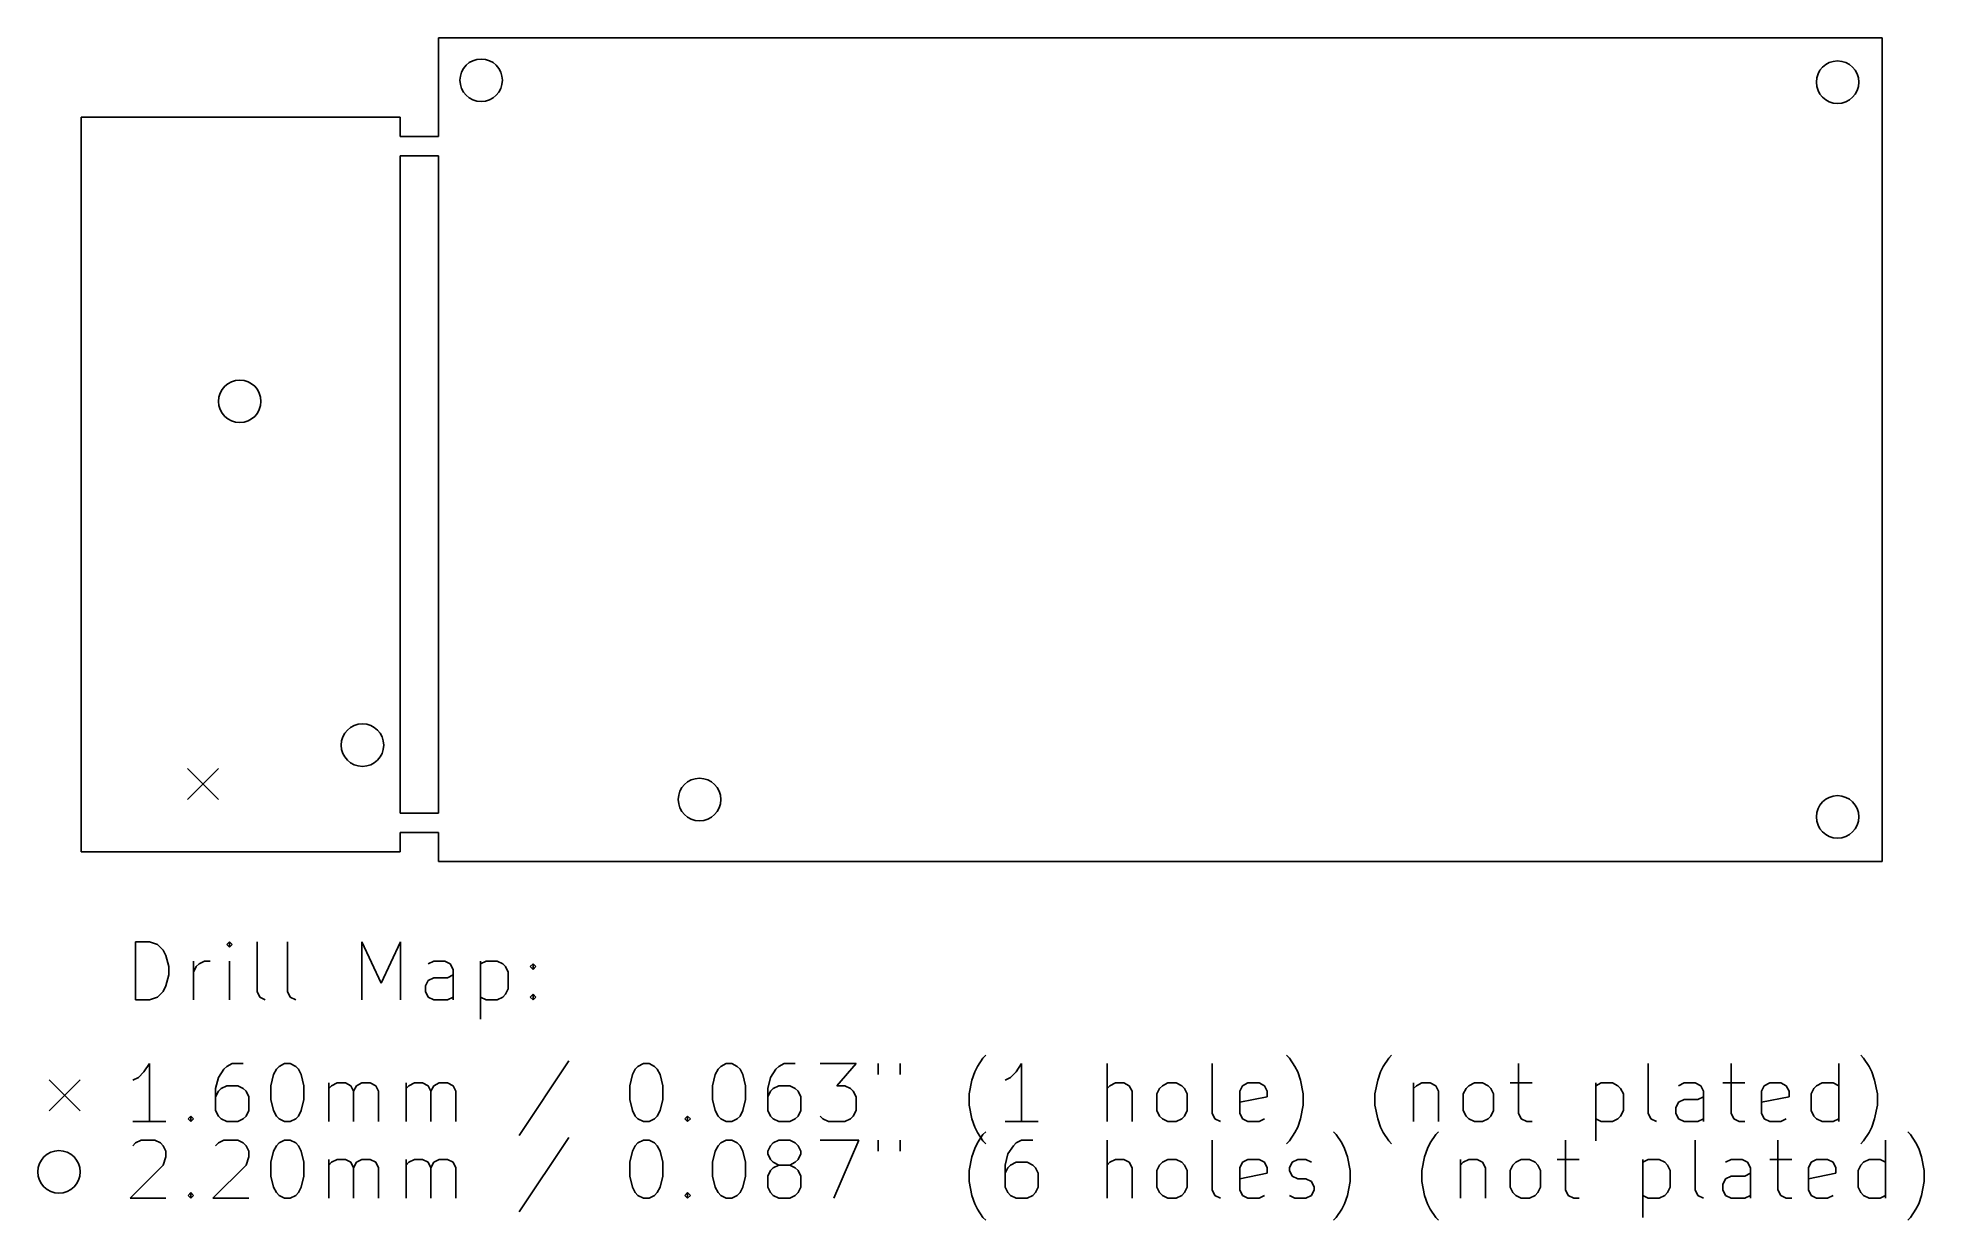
# Model space of a CAD drawing. Extents: x 169.2 to 266.9, y -95.1 to -33.9.
import ezdxf

# ---------------------------------------------------------------- set-up
doc = ezdxf.new("R2010")
doc.units = 0
doc.layers.add('BLACK', color=7, linetype='CONTINUOUS')

msp = doc.modelspace()

# ---------------------------------------------------------------- linework, layer by layer
at = {"layer": 'BLACK', "linetype": 'CONTINUOUS'}
for p, q in [((190, -33.9), (263.8, -33.9)), ((190, -39), (190, -33.9)), ((263.8, -33.9), (264.7, -33.9)), ((264.7, -33.9), (264.7, -76.5)), ((171.5, -38), (188, -38)), ((171.5, -76), (171.5, -38)), ((188, -38), (188, -39)), ((188, -39), (190, -39)), ((190, -40), (188, -40)), ((188, -40), (188, -74)), ((190, -74), (190, -40)), ((177, -71.7), (178.6, -73.3)), ((178.6, -71.7), (177, -73.3)), ((188, -74), (190, -74)), ((188, -75), (188, -76)), ((190, -75), (188, -75)), ((190, -76.5), (190, -75)), ((188, -76), (171.5, -76)), ((264.7, -76.5), (190, -76.5)), ((174.314, -83.6571), (174.314, -80.6571)), ((174.314, -80.6571), (175.029, -80.6571)), ((175.029, -80.6571), (175.457, -80.8)), ((175.457, -80.8), (175.743, -81.0857)), ((179.171, -80.6571), (179.029, -80.8)), ((179.029, -80.8), (179.171, -80.9429)), ((179.314, -80.8), (179.171, -80.6571)), ((179.171, -80.6571), (179.171, -80.9429)), ((179.171, -80.9429), (179.314, -80.8)), ((180.6, -83.2286), (180.6, -80.6571)), ((182.171, -83.2286), (182.171, -80.6571)), ((186.029, -83.6571), (186.029, -80.6571)), ((186.029, -80.6571), (187.029, -82.8)), ((187.029, -82.8), (188.029, -80.6571)), ((188.029, -80.6571), (188.029, -83.6571)), ((175.743, -81.0857), (175.886, -81.3714)), ((175.886, -81.3714), (176.029, -81.9429)), ((176.029, -81.9429), (176.029, -82.3714)), ((177.314, -83.6571), (177.314, -81.6571)), ((177.314, -82.2286), (177.457, -81.9429)), ((177.457, -81.9429), (177.6, -81.8)), ((177.6, -81.8), (177.886, -81.6571)), ((177.886, -81.6571), (178.171, -81.6571)), ((179.171, -83.6571), (179.171, -81.6571)), ((189.743, -81.6571), (189.457, -81.8)), ((190.314, -81.6571), (189.743, -81.6571)), ((190.6, -81.8), (190.314, -81.6571)), ((190.743, -82.0857), (190.6, -81.8)), ((192.171, -81.6571), (192.171, -84.6571)), ((192.171, -81.8), (192.457, -81.6571)), ((192.457, -81.6571), (193.029, -81.6571)), ((193.029, -81.6571), (193.314, -81.8)), ((193.314, -81.8), (193.457, -81.9429)), ((193.457, -81.9429), (193.6, -82.2286)), ((194.743, -81.9429), (194.886, -81.8)), ((194.886, -82.0857), (194.743, -81.9429)), ((194.886, -81.8), (195.029, -81.9429)), ((194.886, -81.8), (194.886, -82.0857)), ((195.029, -81.9429), (194.886, -82.0857)), ((175.886, -82.9429), (175.743, -83.2286)), ((176.029, -82.3714), (175.886, -82.9429)), ((189.314, -82.9429), (189.457, -82.6571)), ((189.314, -83.2286), (189.314, -82.9429)), ((189.457, -82.6571), (189.743, -82.5143)), ((189.743, -82.5143), (190.457, -82.5143)), ((190.457, -82.5143), (190.743, -82.3714)), ((190.743, -83.6571), (190.743, -82.0857)), ((193.6, -82.2286), (193.6, -83.0857)), ((175.029, -83.6571), (174.314, -83.6571)), ((175.457, -83.5143), (175.029, -83.6571)), ((175.743, -83.2286), (175.457, -83.5143)), ((180.743, -83.5143), (180.6, -83.2286)), ((181.029, -83.6571), (180.743, -83.5143)), ((182.314, -83.5143), (182.171, -83.2286)), ((182.6, -83.6571), (182.314, -83.5143)), ((189.457, -83.5143), (189.314, -83.2286)), ((189.743, -83.6571), (189.457, -83.5143)), ((190.457, -83.6571), (189.743, -83.6571)), ((190.743, -83.5143), (190.457, -83.6571)), ((192.457, -83.6571), (192.171, -83.5143)), ((193.029, -83.6571), (192.457, -83.6571)), ((193.314, -83.5143), (193.029, -83.6571)), ((193.457, -83.3714), (193.314, -83.5143)), ((193.6, -83.0857), (193.457, -83.3714)), ((194.743, -83.5143), (194.886, -83.3714)), ((194.886, -83.6571), (194.743, -83.5143)), ((194.886, -83.3714), (195.029, -83.5143)), ((194.886, -83.3714), (194.886, -83.6571)), ((195.029, -83.5143), (194.886, -83.6571)), ((196.743, -86.8143), (194.171, -90.6714)), ((217.886, -87.1), (218.171, -86.6714)), ((218.171, -86.6714), (218.314, -86.5286)), ((234.029, -86.6714), (233.886, -86.5286)), ((234.314, -87.1), (234.029, -86.6714)), ((238.886, -87.1), (239.171, -86.6714)), ((239.171, -86.6714), (239.314, -86.5286)), ((263.743, -86.6714), (263.6, -86.5286)), ((264.029, -87.1), (263.743, -86.6714)), ((169.85, -87.8), (171.45, -89.4)), ((171.45, -87.8), (169.85, -89.4)), ((174.457, -87.6714), (174.171, -87.8143)), ((174.743, -87.3857), (174.457, -87.6714)), ((175.029, -86.9571), (174.743, -87.3857)), ((175.029, -89.9571), (175.029, -86.9571)), ((178.6, -87.6714), (178.457, -88.2429)), ((178.886, -87.2429), (178.6, -87.6714)), ((179.029, -87.1), (178.886, -87.2429)), ((179.314, -86.9571), (179.029, -87.1)), ((179.886, -86.9571), (179.314, -86.9571)), ((181.314, -88.1), (181.457, -87.5286)), ((181.457, -87.5286), (181.6, -87.2429)), ((181.6, -87.2429), (181.743, -87.1)), ((181.743, -87.1), (182.029, -86.9571)), ((182.029, -86.9571), (182.314, -86.9571)), ((182.314, -86.9571), (182.6, -87.1)), ((182.6, -87.1), (182.743, -87.2429)), ((182.743, -87.2429), (182.886, -87.5286)), ((182.886, -87.5286), (183.029, -88.1)), ((199.886, -88.1), (200.029, -87.5286)), ((200.029, -87.5286), (200.171, -87.2429)), ((200.171, -87.2429), (200.314, -87.1)), ((200.314, -87.1), (200.6, -86.9571)), ((200.6, -86.9571), (200.886, -86.9571)), ((200.886, -86.9571), (201.171, -87.1)), ((201.171, -87.1), (201.314, -87.2429)), ((201.314, -87.2429), (201.457, -87.5286)), ((201.457, -87.5286), (201.6, -88.1)), ((204.171, -88.1), (204.314, -87.5286)), ((204.314, -87.5286), (204.457, -87.2429)), ((204.457, -87.2429), (204.6, -87.1)), ((204.6, -87.1), (204.886, -86.9571)), ((204.886, -86.9571), (205.171, -86.9571)), ((205.171, -86.9571), (205.457, -87.1)), ((205.457, -87.1), (205.6, -87.2429)), ((205.6, -87.2429), (205.743, -87.5286)), ((205.743, -87.5286), (205.886, -88.1)), ((207.171, -87.6714), (207.029, -88.2429)), ((207.457, -87.2429), (207.171, -87.6714)), ((207.6, -87.1), (207.457, -87.2429)), ((207.886, -86.9571), (207.6, -87.1)), ((208.457, -86.9571), (207.886, -86.9571)), ((209.743, -86.9571), (211.6, -86.9571)), ((211.6, -86.9571), (210.6, -88.1)), ((212.743, -86.9571), (212.743, -87.5286)), ((213.886, -86.9571), (213.886, -87.5286)), ((217.457, -88.5286), (217.6, -87.8143)), ((217.6, -87.8143), (217.743, -87.3857)), ((217.743, -87.3857), (217.886, -87.1)), ((219.6, -87.6714), (219.314, -87.8143)), ((219.886, -87.3857), (219.6, -87.6714)), ((220.171, -86.9571), (219.886, -87.3857)), ((220.171, -89.9571), (220.171, -86.9571)), ((224.6, -89.9571), (224.6, -86.9571)), ((230.029, -89.5286), (230.029, -86.9571)), ((234.457, -87.3857), (234.314, -87.1)), ((234.6, -87.8143), (234.457, -87.3857)), ((234.743, -88.5286), (234.6, -87.8143)), ((238.457, -88.5286), (238.6, -87.8143)), ((238.6, -87.8143), (238.743, -87.3857)), ((238.743, -87.3857), (238.886, -87.1)), ((245.886, -86.9571), (245.886, -89.5286)), ((252.6, -89.5286), (252.6, -86.9571)), ((256.886, -86.9571), (256.886, -89.5286)), ((262.457, -89.9571), (262.457, -86.9571)), ((264.171, -87.3857), (264.029, -87.1)), ((264.314, -87.8143), (264.171, -87.3857)), ((264.457, -88.5286), (264.314, -87.8143)), ((178.457, -88.2429), (178.457, -89.3857)), ((178.6, -88.3857), (178.457, -88.6714)), ((178.743, -88.2429), (178.6, -88.3857)), ((179.029, -88.1), (178.743, -88.2429)), ((179.6, -88.1), (179.029, -88.1)), ((179.886, -88.2429), (179.6, -88.1)), ((180.029, -88.3857), (179.886, -88.2429)), ((180.171, -88.6714), (180.029, -88.3857)), ((180.171, -89.3857), (180.171, -88.6714)), ((181.314, -88.8143), (181.314, -88.1)), ((181.457, -89.3857), (181.314, -88.8143)), ((183.029, -88.8143), (182.886, -89.3857)), ((183.029, -88.1), (183.029, -88.8143)), ((184.314, -89.9571), (184.314, -87.9571)), ((184.314, -88.2429), (184.457, -88.1)), ((184.457, -88.1), (184.743, -87.9571)), ((184.743, -87.9571), (185.171, -87.9571)), ((185.171, -87.9571), (185.457, -88.1)), ((185.457, -88.1), (185.6, -88.3857)), ((185.6, -88.3857), (185.743, -88.1)), ((185.6, -88.3857), (185.6, -89.9571)), ((185.743, -88.1), (186.029, -87.9571)), ((186.029, -87.9571), (186.457, -87.9571)), ((186.457, -87.9571), (186.743, -88.1)), ((186.743, -88.1), (186.886, -88.3857)), ((186.886, -88.3857), (186.886, -89.9571)), ((188.314, -89.9571), (188.314, -87.9571)), ((188.314, -88.2429), (188.457, -88.1)), ((188.457, -88.1), (188.743, -87.9571)), ((188.743, -87.9571), (189.171, -87.9571)), ((189.171, -87.9571), (189.457, -88.1)), ((189.457, -88.1), (189.6, -88.3857)), ((189.6, -88.3857), (189.743, -88.1)), ((189.6, -88.3857), (189.6, -89.9571)), ((189.743, -88.1), (190.029, -87.9571)), ((190.029, -87.9571), (190.457, -87.9571)), ((190.457, -87.9571), (190.743, -88.1)), ((190.743, -88.1), (190.886, -88.3857)), ((190.886, -88.3857), (190.886, -89.9571)), ((199.886, -88.8143), (199.886, -88.1)), ((200.029, -89.3857), (199.886, -88.8143)), ((201.6, -88.8143), (201.457, -89.3857)), ((201.6, -88.1), (201.6, -88.8143)), ((204.171, -88.8143), (204.171, -88.1)), ((204.314, -89.3857), (204.171, -88.8143)), ((205.886, -88.8143), (205.743, -89.3857)), ((205.886, -88.1), (205.886, -88.8143)), ((207.029, -88.2429), (207.029, -89.3857)), ((207.171, -88.3857), (207.029, -88.6714)), ((207.314, -88.2429), (207.171, -88.3857)), ((207.6, -88.1), (207.314, -88.2429)), ((208.171, -88.1), (207.6, -88.1)), ((208.457, -88.2429), (208.171, -88.1)), ((208.6, -88.3857), (208.457, -88.2429)), ((208.743, -88.6714), (208.6, -88.3857)), ((208.743, -89.3857), (208.743, -88.6714)), ((210.6, -88.1), (211.029, -88.1)), ((211.029, -88.1), (211.314, -88.2429)), ((211.314, -88.2429), (211.457, -88.3857)), ((211.457, -88.3857), (211.6, -88.6714)), ((211.6, -88.6714), (211.6, -89.3857)), ((217.457, -89.1), (217.457, -88.5286)), ((224.743, -88.1), (224.6, -88.2429)), ((225.029, -87.9571), (224.743, -88.1)), ((225.457, -87.9571), (225.029, -87.9571)), ((225.743, -88.1), (225.457, -87.9571)), ((225.886, -88.3857), (225.743, -88.1)), ((225.886, -89.9571), (225.886, -88.3857)), ((227.171, -88.5286), (227.314, -88.2429)), ((227.171, -89.3857), (227.171, -88.5286)), ((227.314, -88.2429), (227.457, -88.1)), ((227.457, -88.1), (227.743, -87.9571)), ((227.743, -87.9571), (228.171, -87.9571)), ((228.171, -87.9571), (228.457, -88.1)), ((228.457, -88.1), (228.6, -88.2429)), ((228.6, -88.2429), (228.743, -88.5286)), ((228.743, -88.5286), (228.743, -89.3857)), ((231.457, -88.3857), (231.6, -88.1)), ((231.457, -89.5286), (231.457, -88.3857)), ((232.886, -88.6714), (231.457, -88.9571)), ((231.6, -88.1), (231.886, -87.9571)), ((231.886, -87.9571), (232.457, -87.9571)), ((232.457, -87.9571), (232.743, -88.1)), ((232.743, -88.1), (232.886, -88.3857)), ((232.886, -88.3857), (232.886, -88.6714)), ((234.743, -89.1), (234.743, -88.5286)), ((238.457, -89.1), (238.457, -88.5286)), ((240.457, -87.9571), (240.457, -89.9571)), ((240.457, -88.2429), (240.6, -88.1)), ((240.6, -88.1), (240.886, -87.9571)), ((240.886, -87.9571), (241.314, -87.9571)), ((241.314, -87.9571), (241.6, -88.1)), ((241.6, -88.1), (241.743, -88.3857)), ((241.743, -88.3857), (241.743, -89.9571)), ((243.029, -88.5286), (243.171, -88.2429)), ((243.029, -89.3857), (243.029, -88.5286)), ((243.171, -88.2429), (243.314, -88.1)), ((243.314, -88.1), (243.6, -87.9571)), ((243.6, -87.9571), (244.029, -87.9571)), ((244.029, -87.9571), (244.314, -88.1)), ((244.314, -88.1), (244.457, -88.2429)), ((244.457, -88.2429), (244.6, -88.5286)), ((244.6, -88.5286), (244.6, -89.3857)), ((245.457, -87.9571), (246.6, -87.9571)), ((249.886, -87.9571), (249.886, -90.9571)), ((249.886, -88.1), (250.171, -87.9571)), ((250.171, -87.9571), (250.743, -87.9571)), ((250.743, -87.9571), (251.029, -88.1)), ((251.029, -88.1), (251.171, -88.2429)), ((251.171, -88.2429), (251.314, -88.5286)), ((251.314, -88.5286), (251.314, -89.3857)), ((254.457, -87.9571), (254.171, -88.1)), ((254.171, -88.9571), (254.457, -88.8143)), ((255.029, -87.9571), (254.457, -87.9571)), ((254.457, -88.8143), (255.171, -88.8143)), ((255.314, -88.1), (255.029, -87.9571)), ((255.171, -88.8143), (255.457, -88.6714)), ((255.457, -88.3857), (255.314, -88.1)), ((255.457, -89.9571), (255.457, -88.3857)), ((256.457, -87.9571), (257.6, -87.9571)), ((258.457, -88.3857), (258.6, -88.1)), ((258.457, -89.5286), (258.457, -88.3857)), ((259.886, -88.6714), (258.457, -88.9571)), ((258.6, -88.1), (258.886, -87.9571)), ((258.886, -87.9571), (259.457, -87.9571)), ((259.457, -87.9571), (259.743, -88.1)), ((259.743, -88.1), (259.886, -88.3857)), ((259.886, -88.3857), (259.886, -88.6714)), ((261.029, -88.5286), (261.171, -88.2429)), ((261.029, -89.3857), (261.029, -88.5286)), ((261.171, -88.2429), (261.314, -88.1)), ((261.314, -88.1), (261.6, -87.9571)), ((261.6, -87.9571), (262.171, -87.9571)), ((262.171, -87.9571), (262.457, -88.1)), ((264.457, -89.1), (264.457, -88.5286)), ((177.029, -89.8143), (177.171, -89.6714)), ((177.171, -89.9571), (177.029, -89.8143)), ((177.171, -89.6714), (177.314, -89.8143)), ((177.171, -89.6714), (177.171, -89.9571)), ((177.314, -89.8143), (177.171, -89.9571)), ((178.457, -89.3857), (178.6, -89.6714)), ((178.6, -89.6714), (178.743, -89.8143)), ((178.743, -89.8143), (179.029, -89.9571)), ((179.6, -89.9571), (179.886, -89.8143)), ((179.886, -89.8143), (180.029, -89.6714)), ((180.029, -89.6714), (180.171, -89.3857)), ((181.6, -89.6714), (181.457, -89.3857)), ((181.743, -89.8143), (181.6, -89.6714)), ((182.029, -89.9571), (181.743, -89.8143)), ((182.6, -89.8143), (182.314, -89.9571)), ((182.743, -89.6714), (182.6, -89.8143)), ((182.886, -89.3857), (182.743, -89.6714)), ((200.171, -89.6714), (200.029, -89.3857)), ((200.314, -89.8143), (200.171, -89.6714)), ((200.6, -89.9571), (200.314, -89.8143)), ((201.171, -89.8143), (200.886, -89.9571)), ((201.314, -89.6714), (201.171, -89.8143)), ((201.457, -89.3857), (201.314, -89.6714)), ((202.743, -89.8143), (202.886, -89.6714)), ((202.886, -89.9571), (202.743, -89.8143)), ((202.886, -89.6714), (203.029, -89.8143)), ((202.886, -89.6714), (202.886, -89.9571)), ((203.029, -89.8143), (202.886, -89.9571)), ((204.457, -89.6714), (204.314, -89.3857)), ((204.6, -89.8143), (204.457, -89.6714)), ((204.886, -89.9571), (204.6, -89.8143)), ((205.457, -89.8143), (205.171, -89.9571)), ((205.6, -89.6714), (205.457, -89.8143)), ((205.743, -89.3857), (205.6, -89.6714)), ((207.029, -89.3857), (207.171, -89.6714)), ((207.171, -89.6714), (207.314, -89.8143)), ((207.314, -89.8143), (207.6, -89.9571)), ((208.171, -89.9571), (208.457, -89.8143)), ((208.457, -89.8143), (208.6, -89.6714)), ((208.6, -89.6714), (208.743, -89.3857)), ((209.886, -89.8143), (209.743, -89.6714)), ((210.171, -89.9571), (209.886, -89.8143)), ((211.314, -89.8143), (211.029, -89.9571)), ((211.457, -89.6714), (211.314, -89.8143)), ((211.6, -89.3857), (211.457, -89.6714)), ((217.6, -89.8143), (217.457, -89.1)), ((217.743, -90.2429), (217.6, -89.8143)), ((227.314, -89.6714), (227.171, -89.3857)), ((227.457, -89.8143), (227.314, -89.6714)), ((227.743, -89.9571), (227.457, -89.8143)), ((228.457, -89.8143), (228.171, -89.9571)), ((228.6, -89.6714), (228.457, -89.8143)), ((228.743, -89.3857), (228.6, -89.6714)), ((230.171, -89.8143), (230.029, -89.5286)), ((230.457, -89.9571), (230.171, -89.8143)), ((231.6, -89.8143), (231.457, -89.5286)), ((231.886, -89.9571), (231.6, -89.8143)), ((232.743, -89.8143), (232.457, -89.9571)), ((234.457, -90.2429), (234.6, -89.8143)), ((234.6, -89.8143), (234.743, -89.1)), ((238.6, -89.8143), (238.457, -89.1)), ((238.743, -90.2429), (238.6, -89.8143)), ((243.171, -89.6714), (243.029, -89.3857)), ((243.314, -89.8143), (243.171, -89.6714)), ((243.6, -89.9571), (243.314, -89.8143)), ((244.314, -89.8143), (244.029, -89.9571)), ((244.457, -89.6714), (244.314, -89.8143)), ((244.6, -89.3857), (244.457, -89.6714)), ((245.886, -89.5286), (246.029, -89.8143)), ((246.029, -89.8143), (246.314, -89.9571)), ((250.171, -89.9571), (249.886, -89.8143)), ((251.029, -89.8143), (250.743, -89.9571)), ((251.171, -89.6714), (251.029, -89.8143)), ((251.314, -89.3857), (251.171, -89.6714)), ((252.743, -89.8143), (252.6, -89.5286)), ((253.029, -89.9571), (252.743, -89.8143)), ((254.029, -89.2429), (254.171, -88.9571)), ((254.029, -89.5286), (254.029, -89.2429)), ((254.171, -89.8143), (254.029, -89.5286)), ((254.457, -89.9571), (254.171, -89.8143)), ((255.457, -89.8143), (255.171, -89.9571)), ((256.886, -89.5286), (257.029, -89.8143)), ((257.029, -89.8143), (257.314, -89.9571)), ((258.6, -89.8143), (258.457, -89.5286)), ((258.886, -89.9571), (258.6, -89.8143)), ((259.743, -89.8143), (259.457, -89.9571)), ((261.171, -89.6714), (261.029, -89.3857)), ((261.314, -89.8143), (261.171, -89.6714)), ((261.6, -89.9571), (261.314, -89.8143)), ((262.457, -89.8143), (262.171, -89.9571)), ((264.171, -90.2429), (264.314, -89.8143)), ((264.314, -89.8143), (264.457, -89.1)), ((175.886, -89.9571), (174.171, -89.9571)), ((179.029, -89.9571), (179.6, -89.9571)), ((182.314, -89.9571), (182.029, -89.9571)), ((196.743, -90.7743), (194.171, -94.6314)), ((200.886, -89.9571), (200.6, -89.9571)), ((205.171, -89.9571), (204.886, -89.9571)), ((207.6, -89.9571), (208.171, -89.9571)), ((211.029, -89.9571), (210.171, -89.9571)), ((217.886, -90.5286), (217.743, -90.2429)), ((218.171, -90.9571), (217.886, -90.5286)), ((217.886, -91.06), (218.171, -90.6314)), ((218.171, -90.6314), (218.314, -90.4886)), ((221.029, -89.9571), (219.314, -89.9571)), ((228.171, -89.9571), (227.743, -89.9571)), ((232.457, -89.9571), (231.886, -89.9571)), ((234.029, -90.9571), (234.314, -90.5286)), ((234.314, -90.5286), (234.457, -90.2429)), ((236.457, -90.6314), (236.314, -90.4886)), ((236.743, -91.06), (236.457, -90.6314)), ((238.886, -90.5286), (238.743, -90.2429)), ((239.171, -90.9571), (238.886, -90.5286)), ((241.314, -91.06), (241.6, -90.6314)), ((241.6, -90.6314), (241.743, -90.4886)), ((244.029, -89.9571), (243.6, -89.9571)), ((246.314, -89.9571), (246.6, -89.9571)), ((250.743, -89.9571), (250.171, -89.9571)), ((255.171, -89.9571), (254.457, -89.9571)), ((257.314, -89.9571), (257.6, -89.9571)), ((259.457, -89.9571), (258.886, -89.9571)), ((262.171, -89.9571), (261.6, -89.9571)), ((263.743, -90.9571), (264.029, -90.5286)), ((264.029, -90.5286), (264.171, -90.2429)), ((266.171, -90.6314), (266.029, -90.4886)), ((266.457, -91.06), (266.171, -90.6314)), ((174.171, -91.2029), (174.314, -91.06)), ((174.314, -91.06), (174.6, -90.9171)), ((174.6, -90.9171), (175.314, -90.9171)), ((175.314, -90.9171), (175.6, -91.06)), ((175.6, -91.06), (175.743, -91.2029)), ((175.743, -91.2029), (175.886, -91.4886)), ((175.886, -91.7743), (175.743, -92.2029)), ((175.886, -91.4886), (175.886, -91.7743)), ((178.457, -91.2029), (178.6, -91.06)), ((178.6, -91.06), (178.886, -90.9171)), ((178.886, -90.9171), (179.6, -90.9171)), ((179.6, -90.9171), (179.886, -91.06)), ((179.886, -91.06), (180.029, -91.2029)), ((180.029, -91.2029), (180.171, -91.4886)), ((180.171, -91.7743), (180.029, -92.2029)), ((180.171, -91.4886), (180.171, -91.7743)), ((181.314, -92.06), (181.457, -91.4886)), ((181.457, -91.4886), (181.6, -91.2029)), ((181.6, -91.2029), (181.743, -91.06)), ((181.743, -91.06), (182.029, -90.9171)), ((182.029, -90.9171), (182.314, -90.9171)), ((182.314, -90.9171), (182.6, -91.06)), ((182.6, -91.06), (182.743, -91.2029)), ((182.743, -91.2029), (182.886, -91.4886)), ((182.886, -91.4886), (183.029, -92.06)), ((199.886, -92.06), (200.029, -91.4886)), ((200.029, -91.4886), (200.171, -91.2029)), ((200.171, -91.2029), (200.314, -91.06)), ((200.314, -91.06), (200.6, -90.9171)), ((200.6, -90.9171), (200.886, -90.9171)), ((200.886, -90.9171), (201.171, -91.06)), ((201.171, -91.06), (201.314, -91.2029)), ((201.314, -91.2029), (201.457, -91.4886)), ((201.457, -91.4886), (201.6, -92.06)), ((204.171, -92.06), (204.314, -91.4886)), ((204.314, -91.4886), (204.457, -91.2029)), ((204.457, -91.2029), (204.6, -91.06)), ((204.6, -91.06), (204.886, -90.9171)), ((204.886, -90.9171), (205.171, -90.9171)), ((205.171, -90.9171), (205.457, -91.06)), ((205.457, -91.06), (205.6, -91.2029)), ((205.6, -91.2029), (205.743, -91.4886)), ((205.743, -91.4886), (205.886, -92.06)), ((207.029, -91.4886), (207.171, -91.2029)), ((207.029, -91.6314), (207.029, -91.4886)), ((207.171, -91.9171), (207.029, -91.6314)), ((207.171, -91.2029), (207.314, -91.06)), ((207.314, -91.06), (207.6, -90.9171)), ((207.6, -90.9171), (208.171, -90.9171)), ((208.171, -90.9171), (208.457, -91.06)), ((208.457, -91.06), (208.6, -91.2029)), ((208.6, -91.2029), (208.743, -91.4886)), ((208.743, -91.6314), (208.6, -91.9171)), ((208.743, -91.4886), (208.743, -91.6314)), ((209.743, -90.9171), (211.743, -90.9171)), ((211.743, -90.9171), (210.457, -93.9171)), ((212.743, -90.9171), (212.743, -91.4886)), ((213.886, -90.9171), (213.886, -91.4886)), ((217.457, -92.4886), (217.6, -91.7743)), ((217.6, -91.7743), (217.743, -91.3457)), ((217.743, -91.3457), (217.886, -91.06)), ((218.314, -91.1), (218.171, -90.9571)), ((219.457, -91.6314), (219.314, -92.2029)), ((219.743, -91.2029), (219.457, -91.6314)), ((219.886, -91.06), (219.743, -91.2029)), ((220.171, -90.9171), (219.886, -91.06)), ((220.743, -90.9171), (220.171, -90.9171)), ((224.6, -93.9171), (224.6, -90.9171)), ((230.029, -93.4886), (230.029, -90.9171)), ((233.886, -91.1), (234.029, -90.9571)), ((236.886, -91.3457), (236.743, -91.06)), ((237.029, -91.7743), (236.886, -91.3457)), ((237.171, -92.4886), (237.029, -91.7743)), ((239.314, -91.1), (239.171, -90.9571)), ((240.886, -92.4886), (241.029, -91.7743)), ((241.029, -91.7743), (241.171, -91.3457)), ((241.171, -91.3457), (241.314, -91.06)), ((248.314, -90.9171), (248.314, -93.4886)), ((255.029, -93.4886), (255.029, -90.9171)), ((259.314, -90.9171), (259.314, -93.4886)), ((263.6, -91.1), (263.743, -90.9571)), ((264.886, -93.9171), (264.886, -90.9171)), ((266.6, -91.3457), (266.457, -91.06)), ((266.743, -91.7743), (266.6, -91.3457)), ((266.886, -92.4886), (266.743, -91.7743)), ((175.743, -92.2029), (174.029, -93.9171)), ((180.029, -92.2029), (178.314, -93.9171)), ((181.314, -92.7743), (181.314, -92.06)), ((183.029, -92.06), (183.029, -92.7743)), ((184.314, -93.9171), (184.314, -91.9171)), ((184.314, -92.2029), (184.457, -92.06)), ((184.457, -92.06), (184.743, -91.9171)), ((184.743, -91.9171), (185.171, -91.9171)), ((185.171, -91.9171), (185.457, -92.06)), ((185.457, -92.06), (185.6, -92.3457)), ((185.6, -92.3457), (185.743, -92.06)), ((185.6, -92.3457), (185.6, -93.9171)), ((185.743, -92.06), (186.029, -91.9171)), ((186.029, -91.9171), (186.457, -91.9171)), ((186.457, -91.9171), (186.743, -92.06)), ((186.743, -92.06), (186.886, -92.3457)), ((186.886, -92.3457), (186.886, -93.9171)), ((188.314, -93.9171), (188.314, -91.9171)), ((188.314, -92.2029), (188.457, -92.06)), ((188.457, -92.06), (188.743, -91.9171)), ((188.743, -91.9171), (189.171, -91.9171)), ((189.171, -91.9171), (189.457, -92.06)), ((189.457, -92.06), (189.6, -92.3457)), ((189.6, -92.3457), (189.743, -92.06)), ((189.6, -92.3457), (189.6, -93.9171)), ((189.743, -92.06), (190.029, -91.9171)), ((190.029, -91.9171), (190.457, -91.9171)), ((190.457, -91.9171), (190.743, -92.06)), ((190.743, -92.06), (190.886, -92.3457)), ((190.886, -92.3457), (190.886, -93.9171)), ((199.886, -92.7743), (199.886, -92.06)), ((201.6, -92.06), (201.6, -92.7743)), ((204.171, -92.7743), (204.171, -92.06)), ((205.886, -92.06), (205.886, -92.7743)), ((207.171, -92.4886), (207.029, -92.7743)), ((207.314, -92.06), (207.171, -91.9171)), ((207.314, -92.3457), (207.171, -92.4886)), ((207.6, -92.2029), (207.314, -92.06)), ((207.6, -92.2029), (207.314, -92.3457)), ((208.171, -92.2029), (207.6, -92.2029)), ((208.457, -92.06), (208.171, -92.2029)), ((208.457, -92.3457), (208.171, -92.2029)), ((208.6, -91.9171), (208.457, -92.06)), ((208.6, -92.4886), (208.457, -92.3457)), ((208.743, -92.7743), (208.6, -92.4886)), ((217.457, -93.06), (217.457, -92.4886)), ((219.314, -92.2029), (219.314, -93.3457)), ((219.457, -92.3457), (219.314, -92.6314)), ((219.6, -92.2029), (219.457, -92.3457)), ((219.886, -92.06), (219.6, -92.2029)), ((220.457, -92.06), (219.886, -92.06)), ((220.743, -92.2029), (220.457, -92.06)), ((220.886, -92.3457), (220.743, -92.2029)), ((221.029, -92.6314), (220.886, -92.3457)), ((221.029, -93.3457), (221.029, -92.6314)), ((224.743, -92.06), (224.6, -92.2029)), ((225.029, -91.9171), (224.743, -92.06)), ((225.457, -91.9171), (225.029, -91.9171)), ((225.743, -92.06), (225.457, -91.9171)), ((225.886, -92.3457), (225.743, -92.06)), ((225.886, -93.9171), (225.886, -92.3457)), ((227.171, -92.4886), (227.314, -92.2029)), ((227.171, -93.3457), (227.171, -92.4886)), ((227.314, -92.2029), (227.457, -92.06)), ((227.457, -92.06), (227.743, -91.9171)), ((227.743, -91.9171), (228.171, -91.9171)), ((228.171, -91.9171), (228.457, -92.06)), ((228.457, -92.06), (228.6, -92.2029)), ((228.6, -92.2029), (228.743, -92.4886)), ((228.743, -92.4886), (228.743, -93.3457)), ((231.457, -92.3457), (231.6, -92.06)), ((231.457, -93.4886), (231.457, -92.3457)), ((232.886, -92.6314), (231.457, -92.9171)), ((231.6, -92.06), (231.886, -91.9171)), ((231.886, -91.9171), (232.457, -91.9171)), ((232.457, -91.9171), (232.743, -92.06)), ((232.743, -92.06), (232.886, -92.3457)), ((232.886, -92.3457), (232.886, -92.6314)), ((234.029, -92.3457), (234.171, -92.06)), ((234.029, -92.4886), (234.029, -92.3457)), ((234.171, -92.7743), (234.029, -92.4886)), ((234.171, -92.06), (234.457, -91.9171)), ((234.457, -91.9171), (234.886, -91.9171)), ((234.886, -91.9171), (235.171, -92.06)), ((237.171, -93.06), (237.171, -92.4886)), ((240.886, -93.06), (240.886, -92.4886)), ((242.886, -91.9171), (242.886, -93.9171)), ((242.886, -92.2029), (243.029, -92.06)), ((243.029, -92.06), (243.314, -91.9171)), ((243.314, -91.9171), (243.743, -91.9171)), ((243.743, -91.9171), (244.029, -92.06)), ((244.029, -92.06), (244.171, -92.3457)), ((244.171, -92.3457), (244.171, -93.9171)), ((245.457, -92.4886), (245.6, -92.2029)), ((245.457, -93.3457), (245.457, -92.4886)), ((245.6, -92.2029), (245.743, -92.06)), ((245.743, -92.06), (246.029, -91.9171)), ((246.029, -91.9171), (246.457, -91.9171)), ((246.457, -91.9171), (246.743, -92.06)), ((246.743, -92.06), (246.886, -92.2029)), ((246.886, -92.2029), (247.029, -92.4886)), ((247.029, -92.4886), (247.029, -93.3457)), ((247.886, -91.9171), (249.029, -91.9171)), ((252.314, -91.9171), (252.314, -94.9171)), ((252.314, -92.06), (252.6, -91.9171)), ((252.6, -91.9171), (253.171, -91.9171)), ((253.171, -91.9171), (253.457, -92.06)), ((253.457, -92.06), (253.6, -92.2029)), ((253.6, -92.2029), (253.743, -92.4886)), ((253.743, -92.4886), (253.743, -93.3457)), ((256.886, -91.9171), (256.6, -92.06)), ((257.457, -91.9171), (256.886, -91.9171)), ((257.743, -92.06), (257.457, -91.9171)), ((257.6, -92.7743), (257.886, -92.6314)), ((257.886, -92.3457), (257.743, -92.06)), ((257.886, -93.9171), (257.886, -92.3457)), ((258.886, -91.9171), (260.029, -91.9171)), ((260.886, -92.3457), (261.029, -92.06)), ((260.886, -93.4886), (260.886, -92.3457)), ((262.314, -92.6314), (260.886, -92.9171)), ((261.029, -92.06), (261.314, -91.9171)), ((261.314, -91.9171), (261.886, -91.9171)), ((261.886, -91.9171), (262.171, -92.06)), ((262.171, -92.06), (262.314, -92.3457)), ((262.314, -92.3457), (262.314, -92.6314)), ((263.457, -92.4886), (263.6, -92.2029)), ((263.457, -93.3457), (263.457, -92.4886)), ((263.6, -92.2029), (263.743, -92.06)), ((263.743, -92.06), (264.029, -91.9171)), ((264.029, -91.9171), (264.6, -91.9171)), ((264.6, -91.9171), (264.886, -92.06)), ((266.886, -93.06), (266.886, -92.4886)), ((177.029, -93.7743), (177.171, -93.6314)), ((177.171, -93.6314), (177.314, -93.7743)), ((177.171, -93.6314), (177.171, -93.9171)), ((181.457, -93.3457), (181.314, -92.7743)), ((181.6, -93.6314), (181.457, -93.3457)), ((181.743, -93.7743), (181.6, -93.6314)), ((182.743, -93.6314), (182.6, -93.7743)), ((182.886, -93.3457), (182.743, -93.6314)), ((183.029, -92.7743), (182.886, -93.3457)), ((200.029, -93.3457), (199.886, -92.7743)), ((200.171, -93.6314), (200.029, -93.3457)), ((200.314, -93.7743), (200.171, -93.6314)), ((201.314, -93.6314), (201.171, -93.7743)), ((201.457, -93.3457), (201.314, -93.6314)), ((201.6, -92.7743), (201.457, -93.3457)), ((202.743, -93.7743), (202.886, -93.6314)), ((202.886, -93.6314), (203.029, -93.7743)), ((202.886, -93.6314), (202.886, -93.9171)), ((204.314, -93.3457), (204.171, -92.7743)), ((204.457, -93.6314), (204.314, -93.3457)), ((204.6, -93.7743), (204.457, -93.6314)), ((205.6, -93.6314), (205.457, -93.7743)), ((205.743, -93.3457), (205.6, -93.6314)), ((205.886, -92.7743), (205.743, -93.3457)), ((207.029, -92.7743), (207.029, -93.3457)), ((207.029, -93.3457), (207.171, -93.6314)), ((207.171, -93.6314), (207.314, -93.7743)), ((208.457, -93.7743), (208.6, -93.6314)), ((208.6, -93.6314), (208.743, -93.3457)), ((208.743, -93.3457), (208.743, -92.7743)), ((217.6, -93.7743), (217.457, -93.06)), ((219.314, -93.3457), (219.457, -93.6314)), ((219.457, -93.6314), (219.6, -93.7743)), ((220.743, -93.7743), (220.886, -93.6314)), ((220.886, -93.6314), (221.029, -93.3457)), ((227.314, -93.6314), (227.171, -93.3457)), ((227.457, -93.7743), (227.314, -93.6314)), ((228.6, -93.6314), (228.457, -93.7743)), ((228.743, -93.3457), (228.6, -93.6314)), ((230.171, -93.7743), (230.029, -93.4886)), ((231.6, -93.7743), (231.457, -93.4886)), ((234.457, -92.9171), (234.171, -92.7743)), ((234.886, -92.9171), (234.457, -92.9171)), ((235.171, -93.06), (234.886, -92.9171)), ((235.314, -93.3457), (235.171, -93.06)), ((235.171, -93.7743), (235.314, -93.4886)), ((235.314, -93.4886), (235.314, -93.3457)), ((237.029, -93.7743), (237.171, -93.06)), ((241.029, -93.7743), (240.886, -93.06)), ((245.6, -93.6314), (245.457, -93.3457)), ((245.743, -93.7743), (245.6, -93.6314)), ((246.886, -93.6314), (246.743, -93.7743)), ((247.029, -93.3457), (246.886, -93.6314)), ((248.314, -93.4886), (248.457, -93.7743)), ((253.6, -93.6314), (253.457, -93.7743)), ((253.743, -93.3457), (253.6, -93.6314)), ((255.171, -93.7743), (255.029, -93.4886)), ((256.457, -93.2029), (256.6, -92.9171)), ((256.457, -93.4886), (256.457, -93.2029)), ((256.6, -93.7743), (256.457, -93.4886)), ((256.6, -92.9171), (256.886, -92.7743)), ((256.886, -92.7743), (257.6, -92.7743)), ((259.314, -93.4886), (259.457, -93.7743)), ((261.029, -93.7743), (260.886, -93.4886)), ((263.6, -93.6314), (263.457, -93.3457)), ((263.743, -93.7743), (263.6, -93.6314)), ((266.743, -93.7743), (266.886, -93.06)), ((174.029, -93.9171), (175.886, -93.9171)), ((177.171, -93.9171), (177.029, -93.7743)), ((177.314, -93.7743), (177.171, -93.9171)), ((178.314, -93.9171), (180.171, -93.9171)), ((182.029, -93.9171), (181.743, -93.7743)), ((182.314, -93.9171), (182.029, -93.9171)), ((182.6, -93.7743), (182.314, -93.9171)), ((200.6, -93.9171), (200.314, -93.7743)), ((200.886, -93.9171), (200.6, -93.9171)), ((201.171, -93.7743), (200.886, -93.9171)), ((202.886, -93.9171), (202.743, -93.7743)), ((203.029, -93.7743), (202.886, -93.9171)), ((204.886, -93.9171), (204.6, -93.7743)), ((205.171, -93.9171), (204.886, -93.9171)), ((205.457, -93.7743), (205.171, -93.9171)), ((207.314, -93.7743), (207.6, -93.9171)), ((207.6, -93.9171), (208.171, -93.9171)), ((208.171, -93.9171), (208.457, -93.7743)), ((217.743, -94.2029), (217.6, -93.7743)), ((217.886, -94.4886), (217.743, -94.2029)), ((218.171, -94.9171), (217.886, -94.4886)), ((219.6, -93.7743), (219.886, -93.9171)), ((219.886, -93.9171), (220.457, -93.9171)), ((220.457, -93.9171), (220.743, -93.7743)), ((227.743, -93.9171), (227.457, -93.7743)), ((228.171, -93.9171), (227.743, -93.9171)), ((228.457, -93.7743), (228.171, -93.9171)), ((230.457, -93.9171), (230.171, -93.7743)), ((231.886, -93.9171), (231.6, -93.7743)), ((232.457, -93.9171), (231.886, -93.9171)), ((232.743, -93.7743), (232.457, -93.9171)), ((234.029, -93.7743), (234.314, -93.9171)), ((234.314, -93.9171), (234.886, -93.9171)), ((234.886, -93.9171), (235.171, -93.7743)), ((236.457, -94.9171), (236.743, -94.4886)), ((236.743, -94.4886), (236.886, -94.2029)), ((236.886, -94.2029), (237.029, -93.7743)), ((241.171, -94.2029), (241.029, -93.7743)), ((241.314, -94.4886), (241.171, -94.2029)), ((241.6, -94.9171), (241.314, -94.4886)), ((246.029, -93.9171), (245.743, -93.7743)), ((246.457, -93.9171), (246.029, -93.9171)), ((246.743, -93.7743), (246.457, -93.9171)), ((248.457, -93.7743), (248.743, -93.9171)), ((248.743, -93.9171), (249.029, -93.9171)), ((252.6, -93.9171), (252.314, -93.7743)), ((253.171, -93.9171), (252.6, -93.9171)), ((253.457, -93.7743), (253.171, -93.9171)), ((255.457, -93.9171), (255.171, -93.7743)), ((256.886, -93.9171), (256.6, -93.7743)), ((257.6, -93.9171), (256.886, -93.9171)), ((257.886, -93.7743), (257.6, -93.9171)), ((259.457, -93.7743), (259.743, -93.9171)), ((259.743, -93.9171), (260.029, -93.9171)), ((261.314, -93.9171), (261.029, -93.7743)), ((261.886, -93.9171), (261.314, -93.9171)), ((262.171, -93.7743), (261.886, -93.9171)), ((264.029, -93.9171), (263.743, -93.7743)), ((264.6, -93.9171), (264.029, -93.9171)), ((264.886, -93.7743), (264.6, -93.9171)), ((266.171, -94.9171), (266.457, -94.4886)), ((266.457, -94.4886), (266.6, -94.2029)), ((266.6, -94.2029), (266.743, -93.7743)), ((218.314, -95.06), (218.171, -94.9171)), ((236.314, -95.06), (236.457, -94.9171)), ((241.743, -95.06), (241.6, -94.9171)), ((266.029, -95.06), (266.171, -94.9171))]:
    msp.add_line(p, q, dxfattribs=at)
at = {"layer": 'BLACK'}
for centre in [(192.2, -36.1), (262.4, -36.2), (179.705, -52.705), (186.055, -70.485), (203.5, -73.3), (262.4, -74.2), (170.35, -92.56)]:
    msp.add_circle(centre, 1.1, dxfattribs=at)

doc.saveas('drawing.dxf')
